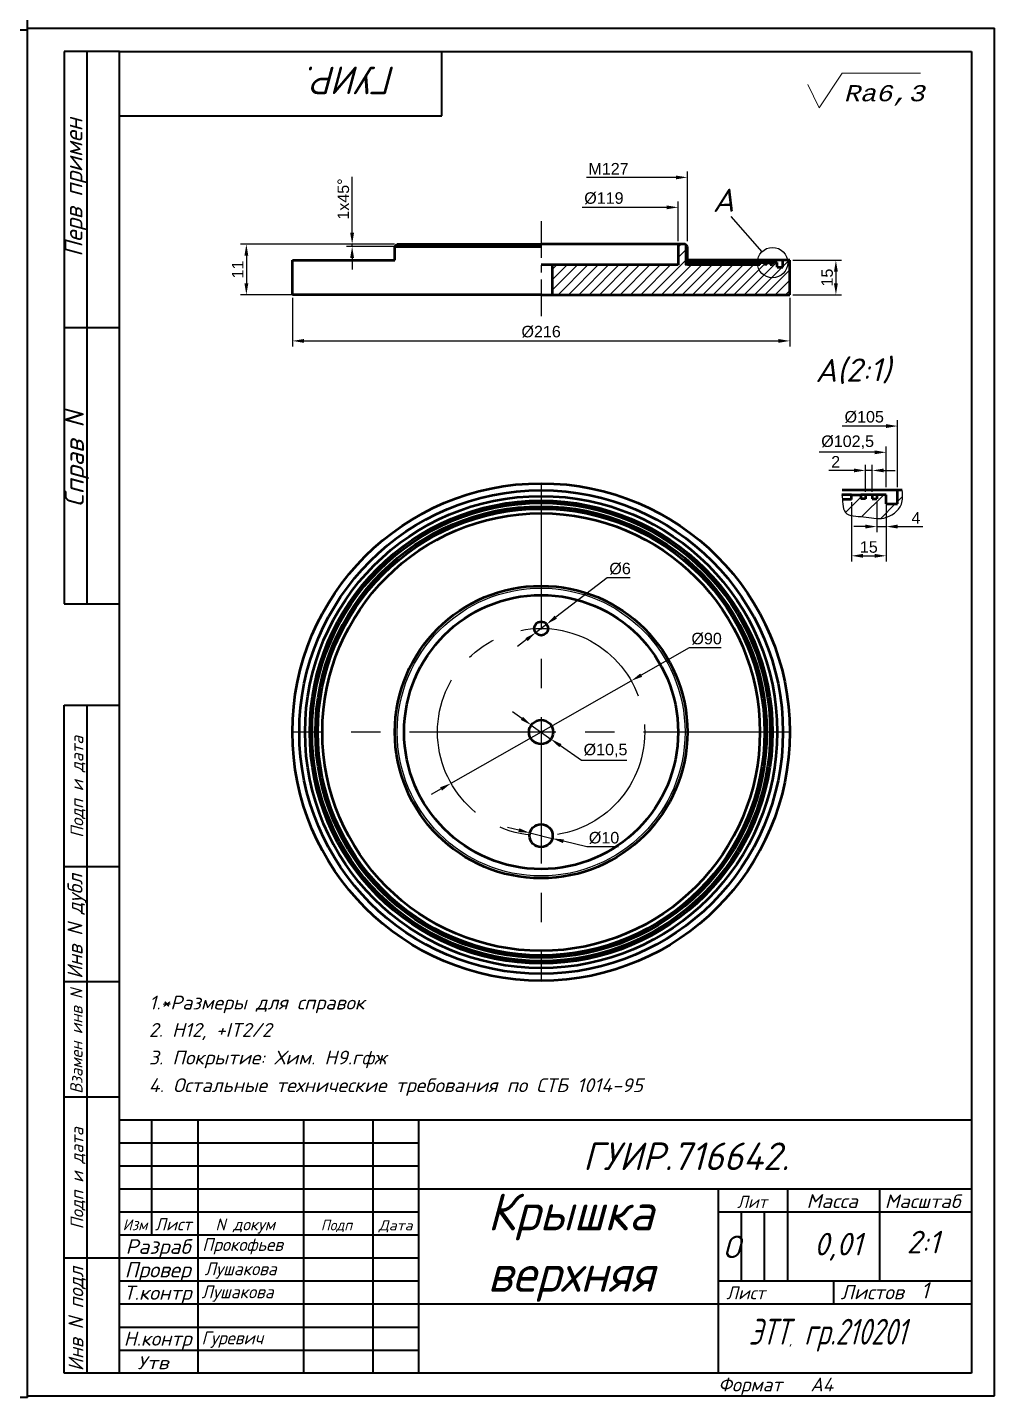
# Model space of a CAD drawing. Header units: millimetres. Extents: x 10739 to 32134, y 609 to 16625.
# Drawn here: x 29247.8 to 29457.8, y 2746.3 to 3043.8 of the extents above; entities that cross this region are included whole.
import ezdxf
from ezdxf.enums import TextEntityAlignment as Align

# ---------------------------------------------------------------- set-up
doc = ezdxf.new("R2010")
doc.units = ezdxf.units.MM
doc.linetypes.add('CENTER', pattern=[50.8, 31.75, -6.35, 6.35, -6.35])
doc.layers.add('1', color=2, linetype='Continuous')
doc.layers.add('разм', color=3, linetype='Continuous')
doc.layers.add('разьеры', color=10, linetype='Continuous', lineweight=25)
doc.layers.add('тонкая-текст-02', color=4, linetype='Continuous', lineweight=20)
doc.styles.add('6', font='cour.ttf', dxfattribs={"oblique": 15, "height": 3.5})
doc.styles.add('ADRF1', font='romans', dxfattribs={"oblique": 15})
doc.styles.add('ISOCPEUR', font='isocpeur.ttf', dxfattribs={"oblique": 15})
doc.styles.get("Standard").update_dxf_attribs({"font": 'arial.ttf'})
doc.dimstyles.new('ISO-25', dxfattribs={"dimtxt": 2.5, "dimasz": 2.5, "dimexe": 1.25, "dimexo": 0.625, "dimtad": 1, "dimtxsty": 'Standard', "dimcen": 2.5, "dimadec": 0, "dimazin": 0, "dimtfac": 1, "dimtmove": 0, "dimatfit": 3, "dimfxl": 1, "dimarcsym": 0})
doc.dimstyles.new('СВОЙ', dxfattribs={"dimtxt": 2.5, "dimasz": 2.5, "dimexe": 1.25, "dimexo": 0.625, "dimtad": 1, "dimtoh": 1, "dimtxsty": 'Standard', "dimcen": 2.5, "dimclrd": 256, "dimclre": 256, "dimadec": 0, "dimazin": 0, "dimtfac": 1, "dimtmove": 0, "dimatfit": 3, "dimfxl": 1, "dimarcsym": 0})

# ---------------------------------------------------------------- blocks, each defined once
blk = doc.blocks.new('*D194')
at = {"layer": 'Defpoints', "color": 0, "lineweight": 60, "transparency": 16777216}
for p in [(29305.33, 2985.74), (29413.33, 2985.74), (29413.33, 2975.74)]:
    blk.add_point(p, dxfattribs=at)
at = {"layer": 'разьеры', "color": 0, "lineweight": -2, "transparency": 16777216}
for p, q in [((29305.33, 2985.11), (29305.33, 2974.49)), ((29413.33, 2985.11), (29413.33, 2974.49)), ((29307.83, 2975.74), (29410.83, 2975.74))]:
    blk.add_line(p, q, dxfattribs=at)
at = {"layer": 'разьеры', "color": 0, "lineweight": 60, "transparency": 16777216}
for points in [[(29307.83, 2976.15), (29307.83, 2975.32), (29305.33, 2975.74)], [(29410.83, 2976.15), (29410.83, 2975.32), (29413.33, 2975.74)]]:
    blk.add_solid(points, dxfattribs=at)
at = {"layer": 'разьеры', "color": 0, "lineweight": 25, "transparency": 16777216, "insert": (29359.33, 2977.71), "char_height": 2.5, "attachment_point": 5}
blk.add_mtext('%%C216', dxfattribs=at)
blk = doc.blocks.new('*D195')
at = {"layer": 'Defpoints', "color": 0, "lineweight": 25, "transparency": 16777216}
for p in [(29378.89, 2901.92), (29339.77, 2879.68)]:
    blk.add_point(p, dxfattribs=at)
at = {"layer": 'разьеры', "lineweight": -2, "transparency": 16777216}
for p, q in [((29391.49, 2909.09), (29381.06, 2903.16)), ((29398.4, 2909.09), (29391.49, 2909.09)), ((29339.77, 2879.68), (29378.89, 2901.92)), ((29337.6, 2878.44), (29335.43, 2877.21))]:
    blk.add_line(p, q, dxfattribs=at)
at = {"layer": 'разьеры', "lineweight": 25, "transparency": 16777216}
for points in [[(29380.86, 2903.52), (29381.27, 2902.8), (29378.89, 2901.92)], [(29337.39, 2878.81), (29337.8, 2878.08), (29339.77, 2879.68)]]:
    blk.add_solid(points, dxfattribs=at)
at = {"layer": 'разьеры', "color": 0, "lineweight": 25, "transparency": 16777216, "insert": (29395.26, 2911.06), "char_height": 2.5, "width": 6.3199, "attachment_point": 5}
blk.add_mtext('%%C90', dxfattribs=at)
blk = doc.blocks.new('*D199')
at = {"layer": 'Defpoints', "color": 0, "lineweight": 25, "transparency": 16777216}
for p in [(29360.52, 2914.22), (29358.14, 2912.39)]:
    blk.add_point(p, dxfattribs=at)
at = {"layer": 'разьеры', "lineweight": -2, "transparency": 16777216}
for p, q in [((29373.67, 2924.3), (29362.5, 2915.74)), ((29378.65, 2924.3), (29373.67, 2924.3)), ((29358.14, 2912.39), (29360.52, 2914.22)), ((29356.16, 2910.87), (29354.17, 2909.35))]:
    blk.add_line(p, q, dxfattribs=at)
at = {"layer": 'разьеры', "lineweight": 25, "transparency": 16777216}
for points in [[(29362.25, 2916.07), (29362.76, 2915.41), (29360.52, 2914.22)], [(29355.9, 2911.2), (29356.41, 2910.54), (29358.14, 2912.39)]]:
    blk.add_solid(points, dxfattribs=at)
at = {"layer": 'разьеры', "color": 0, "lineweight": 25, "transparency": 16777216, "insert": (29376.47, 2926.27), "char_height": 2.5, "attachment_point": 5}
blk.add_mtext('%%C6', dxfattribs=at)
blk = doc.blocks.new('*D200')
at = {"layer": 'Defpoints', "color": 0, "lineweight": 25, "transparency": 16777216}
for p in [(29357.19, 2892.32), (29361.47, 2889.28)]:
    blk.add_point(p, dxfattribs=at)
at = {"layer": 'разьеры', "lineweight": -2, "transparency": 16777216}
for p, q in [((29355.15, 2893.77), (29353.11, 2895.21)), ((29357.19, 2892.32), (29361.47, 2889.28)), ((29368.07, 2884.61), (29363.51, 2887.84)), ((29377.93, 2884.61), (29368.07, 2884.61))]:
    blk.add_line(p, q, dxfattribs=at)
at = {"layer": 'разьеры', "lineweight": 25, "transparency": 16777216}
for points in [[(29355.39, 2894.11), (29354.91, 2893.43), (29357.19, 2892.32)], [(29363.75, 2888.18), (29363.27, 2887.5), (29361.47, 2889.28)]]:
    blk.add_solid(points, dxfattribs=at)
at = {"layer": 'разьеры', "color": 0, "lineweight": 25, "transparency": 16777216, "insert": (29373.31, 2886.78), "char_height": 2.5, "attachment_point": 5}
blk.add_mtext('%%C10,5', dxfattribs=at)
blk = doc.blocks.new('*D201')
at = {"layer": 'Defpoints', "color": 0, "lineweight": 25, "transparency": 16777216}
for p in [(29356.9, 2868.9), (29361.76, 2867.7)]:
    blk.add_point(p, dxfattribs=at)
at = {"layer": 'разьеры', "lineweight": -2, "transparency": 16777216}
for p, q in [((29354.48, 2869.51), (29352.05, 2870.11)), ((29356.9, 2868.9), (29361.76, 2867.7)), ((29369.22, 2865.85), (29364.18, 2867.1)), ((29376.14, 2865.85), (29369.22, 2865.85))]:
    blk.add_line(p, q, dxfattribs=at)
at = {"layer": 'разьеры', "lineweight": 25, "transparency": 16777216}
for points in [[(29354.58, 2869.91), (29354.38, 2869.1), (29356.9, 2868.9)], [(29364.28, 2867.5), (29364.08, 2866.69), (29361.76, 2867.7)]]:
    blk.add_solid(points, dxfattribs=at)
at = {"layer": 'разьеры', "color": 0, "lineweight": 25, "transparency": 16777216, "insert": (29372.99, 2867.82), "char_height": 2.5, "attachment_point": 5}
blk.add_mtext('%%C10', dxfattribs=at)
blk = doc.blocks.new('*D202')
at = {"layer": 'Defpoints', "color": 0, "lineweight": 25, "transparency": 16777216}
for p in [(29391.08, 3011.24), (29359.33, 2996.74), (29391.08, 2996.74)]:
    blk.add_point(p, dxfattribs=at)
at = {"layer": 'разьеры', "color": 0, "lineweight": -2, "transparency": 16777216}
for p, q in [((29388.58, 3011.24), (29369.17, 3011.24)), ((29391.08, 2997.36), (29391.08, 3012.49))]:
    blk.add_line(p, q, dxfattribs=at)
at = {"layer": 'разьеры', "color": 0, "lineweight": 25, "transparency": 16777216}
blk.add_solid([(29388.58, 3011.65), (29388.58, 3010.82), (29391.08, 3011.24)], dxfattribs=at)
at = {"layer": 'разьеры', "color": 0, "lineweight": 25, "transparency": 16777216, "insert": (29373.96, 3013.12), "char_height": 2.5, "attachment_point": 5}
blk.add_mtext('М127', dxfattribs=at)
blk = doc.blocks.new('_None')
blk = doc.blocks.new('*D203')
at = {"layer": 'Defpoints', "color": 0, "lineweight": 25, "transparency": 16777216}
for p in [(29389.08, 3004.74), (29359.33, 2996.74), (29389.08, 2996.74)]:
    blk.add_point(p, dxfattribs=at)
at = {"layer": 'разьеры', "color": 0, "lineweight": -2, "transparency": 16777216}
for p, q in [((29389.08, 2997.36), (29389.08, 3005.99)), ((29386.58, 3004.74), (29368.21, 3004.74))]:
    blk.add_line(p, q, dxfattribs=at)
at = {"layer": 'разьеры', "color": 0, "lineweight": 25, "transparency": 16777216}
blk.add_solid([(29386.58, 3005.15), (29386.58, 3004.32), (29389.08, 3004.74)], dxfattribs=at)
at = {"layer": 'разьеры', "color": 0, "lineweight": 25, "transparency": 16777216, "insert": (29372.96, 3006.71), "char_height": 2.5, "attachment_point": 5}
blk.add_mtext('%%C119', dxfattribs=at)
blk = doc.blocks.new('*D259')
at = {"layer": 'Defpoints', "color": 0, "lineweight": 20, "transparency": 16777216}
for p in [(29328.08, 2996.74), (29295.33, 2985.74), (29328.08, 2985.74)]:
    blk.add_point(p, dxfattribs=at)
at = {"layer": 'разьеры', "lineweight": -2, "transparency": 16777216}
for p, q in [((29327.46, 2996.74), (29294.08, 2996.74)), ((29295.33, 2994.24), (29295.33, 2988.24)), ((29327.46, 2985.74), (29294.08, 2985.74))]:
    blk.add_line(p, q, dxfattribs=at)
at = {"layer": 'разьеры', "lineweight": 20, "transparency": 16777216}
for points in [[(29294.91, 2994.24), (29295.75, 2994.24), (29295.33, 2996.74)], [(29294.91, 2988.24), (29295.75, 2988.24), (29295.33, 2985.74)]]:
    blk.add_solid(points, dxfattribs=at)
at = {"layer": 'разьеры', "color": 0, "lineweight": 20, "transparency": 16777216, "insert": (29293.45, 2991.24), "char_height": 2.5, "attachment_point": 5, "rotation": 90}
blk.add_mtext('11', dxfattribs=at)
blk = doc.blocks.new('*D260')
at = {"layer": 'Defpoints', "color": 0, "lineweight": 25, "transparency": 16777216}
for p in [(29318.29, 2996.24), (29328.08, 2996.74), (29328.08, 2996.24)]:
    blk.add_point(p, dxfattribs=at)
at = {"layer": 'разьеры', "color": 0, "lineweight": -2, "transparency": 16777216}
for p, q in [((29318.29, 2999.24), (29318.29, 3011.34)), ((29327.46, 2996.74), (29317.04, 2996.74)), ((29327.46, 2996.24), (29317.04, 2996.24)), ((29318.29, 2996.24), (29318.29, 2996.74)), ((29318.29, 2993.74), (29318.29, 2991.24))]:
    blk.add_line(p, q, dxfattribs=at)
at = {"layer": 'разьеры', "color": 0, "lineweight": 25, "transparency": 16777216}
for points in [[(29317.87, 2999.24), (29318.71, 2999.24), (29318.29, 2996.74)], [(29317.87, 2993.74), (29318.71, 2993.74), (29318.29, 2996.24)]]:
    blk.add_solid(points, dxfattribs=at)
at = {"layer": 'разьеры', "color": 0, "lineweight": 25, "transparency": 16777216, "insert": (29316.39, 3006.54), "char_height": 2.5, "attachment_point": 5, "rotation": 90}
blk.add_mtext('1x45°', dxfattribs=at)
blk = doc.blocks.new('*D295')
at = {"layer": 'Defpoints', "color": 0, "lineweight": 25, "transparency": 16777216}
for p in [(29413.33, 2993.24), (29413.33, 2985.74), (29423.33, 2985.74)]:
    blk.add_point(p, dxfattribs=at)
at = {"layer": 'разьеры', "lineweight": -2, "transparency": 16777216}
for p, q in [((29413.96, 2993.24), (29424.58, 2993.24)), ((29423.33, 2990.74), (29423.33, 2988.24)), ((29413.96, 2985.74), (29424.58, 2985.74))]:
    blk.add_line(p, q, dxfattribs=at)
at = {"layer": 'разьеры', "lineweight": 25, "transparency": 16777216}
for points in [[(29422.91, 2990.74), (29423.75, 2990.74), (29423.33, 2993.24)], [(29422.91, 2988.24), (29423.75, 2988.24), (29423.33, 2985.74)]]:
    blk.add_solid(points, dxfattribs=at)
at = {"layer": 'разьеры', "color": 0, "lineweight": 25, "transparency": 16777216, "insert": (29421.43, 2989.49), "char_height": 2.5, "attachment_point": 5, "rotation": 90}
blk.add_mtext('15', dxfattribs=at)
blk = doc.blocks.new('*D296')
at = {"layer": 'Defpoints', "color": 0, "lineweight": 25, "transparency": 16777216}
for p in [(29426.73, 2941.32), (29434.23, 2941.32), (29434.23, 2929.07)]:
    blk.add_point(p, dxfattribs=at)
at = {"layer": 'разьеры', "lineweight": -2, "transparency": 16777216}
for p, q in [((29426.73, 2940.7), (29426.73, 2927.82)), ((29434.23, 2940.7), (29434.23, 2927.82)), ((29429.23, 2929.07), (29431.73, 2929.07))]:
    blk.add_line(p, q, dxfattribs=at)
at = {"layer": 'разьеры', "lineweight": 25, "transparency": 16777216}
for points in [[(29429.23, 2929.49), (29429.23, 2928.66), (29426.73, 2929.07)], [(29431.73, 2929.49), (29431.73, 2928.66), (29434.23, 2929.07)]]:
    blk.add_solid(points, dxfattribs=at)
at = {"layer": 'разьеры', "color": 0, "lineweight": 25, "transparency": 16777216, "insert": (29430.48, 2930.97), "char_height": 2.5, "attachment_point": 5}
blk.add_mtext('15', dxfattribs=at)
blk = doc.blocks.new('*D297')
at = {"layer": 'Defpoints', "color": 0, "lineweight": 25, "transparency": 16777216}
for p in [(29424.72, 2957.25), (29424.72, 2943.32), (29436.73, 2943.32)]:
    blk.add_point(p, dxfattribs=at)
at = {"layer": 'разьеры', "lineweight": -2, "transparency": 16777216}
for p, q in [((29436.73, 2943.95), (29436.73, 2958.5)), ((29434.23, 2957.25), (29424.72, 2957.25))]:
    blk.add_line(p, q, dxfattribs=at)
at = {"layer": 'разьеры', "lineweight": 25, "transparency": 16777216}
blk.add_solid([(29434.23, 2957.66), (29434.23, 2956.83), (29436.73, 2957.25)], dxfattribs=at)
at = {"layer": 'разьеры', "color": 0, "lineweight": 25, "transparency": 16777216, "insert": (29429.48, 2959.22), "char_height": 2.5, "attachment_point": 5}
blk.add_mtext('%%C105', dxfattribs=at)
blk = doc.blocks.new('*D298')
at = {"layer": 'Defpoints', "color": 0, "lineweight": 25, "transparency": 16777216}
for p in [(29420.03, 2951.55), (29420.03, 2943.32), (29434.23, 2943.32)]:
    blk.add_point(p, dxfattribs=at)
at = {"layer": 'разьеры', "lineweight": -2, "transparency": 16777216}
for p, q in [((29431.73, 2951.55), (29419.67, 2951.55)), ((29434.23, 2943.95), (29434.23, 2952.8))]:
    blk.add_line(p, q, dxfattribs=at)
at = {"layer": 'разьеры', "lineweight": 25, "transparency": 16777216}
blk.add_solid([(29431.73, 2951.96), (29431.73, 2951.13), (29434.23, 2951.55)], dxfattribs=at)
at = {"layer": 'разьеры', "color": 0, "lineweight": 25, "transparency": 16777216, "insert": (29425.88, 2953.72), "char_height": 2.5, "attachment_point": 5}
blk.add_mtext('%%C102,5', dxfattribs=at)
blk = doc.blocks.new('*D299')
at = {"layer": 'Defpoints', "color": 0, "lineweight": 25, "transparency": 16777216}
for p in [(29432.23, 2941.44), (29434.23, 2941.44), (29434.23, 2935.42)]:
    blk.add_point(p, dxfattribs=at)
at = {"layer": 'разьеры', "lineweight": -2, "transparency": 16777216}
for p, q in [((29432.23, 2940.81), (29432.23, 2934.17)), ((29434.23, 2940.81), (29434.23, 2934.17)), ((29429.73, 2935.42), (29427.23, 2935.42)), ((29432.23, 2935.42), (29434.23, 2935.42)), ((29436.73, 2935.42), (29442.21, 2935.42))]:
    blk.add_line(p, q, dxfattribs=at)
at = {"layer": 'разьеры', "lineweight": 25, "transparency": 16777216}
for points in [[(29429.73, 2935.84), (29429.73, 2935.01), (29432.23, 2935.42)], [(29436.73, 2935.84), (29436.73, 2935.01), (29434.23, 2935.42)]]:
    blk.add_solid(points, dxfattribs=at)
at = {"layer": 'разьеры', "color": 0, "lineweight": 25, "transparency": 16777216, "insert": (29440.72, 2937.3), "char_height": 2.5, "attachment_point": 5}
blk.add_mtext('4', dxfattribs=at)
blk = doc.blocks.new('*D300')
at = {"layer": 'Defpoints', "color": 0, "lineweight": 25, "transparency": 16777216}
for p in [(29431.23, 2947.61), (29429.73, 2942.32), (29431.23, 2942.32)]:
    blk.add_point(p, dxfattribs=at)
at = {"layer": 'разьеры', "lineweight": -2, "transparency": 16777216}
for p, q in [((29429.73, 2942.95), (29429.73, 2948.86)), ((29431.23, 2942.95), (29431.23, 2948.86)), ((29427.23, 2947.61), (29421.83, 2947.61)), ((29431.23, 2947.61), (29429.73, 2947.61)), ((29433.73, 2947.61), (29436.23, 2947.61))]:
    blk.add_line(p, q, dxfattribs=at)
at = {"layer": 'разьеры', "lineweight": 25, "transparency": 16777216}
for points in [[(29427.23, 2948.02), (29427.23, 2947.19), (29429.73, 2947.61)], [(29433.73, 2948.02), (29433.73, 2947.19), (29431.23, 2947.61)]]:
    blk.add_solid(points, dxfattribs=at)
at = {"layer": 'разьеры', "color": 0, "lineweight": 25, "transparency": 16777216, "insert": (29423.28, 2949.49), "char_height": 2.5, "attachment_point": 5}
blk.add_mtext('2', dxfattribs=at)

msp = doc.modelspace()

# ---------------------------------------------------------------- hatches: boundary and pattern name
at = {"layer": 'разьеры', "lineweight": 25}
h = msp.add_hatch(dxfattribs=at)
h.set_pattern_fill('ANSI31', color=256, scale=0.5)
h.paths.add_polyline_path([(29390.58021, 2992.2356), (29391.08021, 2992.2356), (29391.08021, 2996.2356), (29390.58021, 2996.7356)], flags=16)
h.paths.add_polyline_path([(29413.33021, 2985.7356), (29413.33021, 2993.2356), (29411.83021, 2993.2356), (29411.83021, 2991.7356), (29410.58021, 2991.7356), (29410.58021, 2992.7356), (29409.58021, 2992.7356), (29409.58021, 2992.29281), (29409.08021, 2992.29281), (29409.08021, 2992.7356), (29408.33021, 2992.7356), (29408.33021, 2992.29281), (29407.83021, 2992.29281), (29407.83021, 2992.7356), (29406.83021, 2992.7356), (29406.83021, 2992.2356), (29391.08021, 2992.2356), (29390.58021, 2992.2356), (29390.58021, 2996.7356), (29389.08021, 2996.7356), (29389.08021, 2992.2356), (29375.83021, 2992.2356), (29361.82635, 2992.2356), (29361.82635, 2985.7356)])
h = msp.add_hatch(dxfattribs=at)
h.set_pattern_fill('ANSI31', color=256)
h.set_pattern_definition([(45, (0, -4.1482), (-2.24506403, 2.24506403), [])])
edge = h.paths.add_edge_path()
edge.add_spline(control_points=[(29424.73417, 2941.3225), (29424.79424, 2940.30739), (29424.92217, 2937.57606), (29429.67033, 2937.77215), (29433.75225, 2936.52045), (29438.05106, 2939.53171), (29437.8309, 2942.26596), (29437.74583, 2943.3225)], knot_values=[27.972719784, 27.972719784, 27.972719784, 27.972719784, 31.03270487, 35.126680606, 39.645310474, 44.493333137, 47.546417268, 47.546417268, 47.546417268, 47.546417268], degree=3, periodic=0)
edge.add_line((29437.74583, 2943.3225), (29436.73311, 2943.3225))
edge.add_line((29436.73311, 2943.3225), (29436.73311, 2940.3225))
edge.add_line((29436.73311, 2940.3225), (29434.23311, 2940.3225))
edge.add_line((29434.23311, 2940.3225), (29434.23311, 2942.3225))
edge.add_line((29434.23311, 2942.3225), (29432.23311, 2942.3225))
edge.add_line((29432.23311, 2942.3225), (29432.23311, 2941.43692))
edge.add_line((29432.23311, 2941.43692), (29431.23311, 2941.43692))
edge.add_line((29431.23311, 2941.43692), (29431.23311, 2942.3225))
edge.add_line((29431.23311, 2942.3225), (29429.73311, 2942.3225))
edge.add_line((29429.73311, 2942.3225), (29429.73311, 2941.43692))
edge.add_line((29429.73311, 2941.43692), (29428.73311, 2941.43692))
edge.add_line((29428.73311, 2941.43692), (29428.73311, 2942.3225))
edge.add_line((29428.73311, 2942.3225), (29426.73311, 2942.3225))
edge.add_line((29426.73311, 2942.3225), (29426.73311, 2941.3225))
edge.add_line((29426.73311, 2941.3225), (29424.73417, 2941.3225))

# ---------------------------------------------------------------- linework, layer by layer
at = {"color": 0, "lineweight": 40}
for p, q in [((29247.78642, 3043.33143), (29247.78642, 3340.33143)), ((29037.78647, 3043.28544), (29247.78647, 3043.28544)), ((29247.78645, 2746.61476), (29247.78645, 3043.61476)), ((29247.78645, 3043.61476), (29457.78645, 3043.61476)), ((29247.78647, 2746.33144), (29247.78647, 3043.33144)), ((29457.78645, 2746.66076), (29457.78645, 3043.66076)), ((29267.78645, 3038.61476), (29255.78645, 3038.61476)), ((29255.78645, 3038.61476), (29255.78645, 2918.61476)), ((29260.78645, 2918.61476), (29260.78645, 3038.61476)), ((29267.78645, 2751.61476), (29267.78645, 3038.61476)), ((29267.78645, 3038.61476), (29452.78645, 3038.61476)), ((29337.78645, 3024.61476), (29337.78645, 3038.61476)), ((29452.78645, 3038.61476), (29452.78645, 2751.61476)), ((29267.78645, 3024.61476), (29337.78645, 3024.61476)), ((29255.78645, 2978.61476), (29267.78645, 2978.61476)), ((29255.78645, 2918.61476), (29267.78645, 2918.61476)), ((29255.78645, 2751.61476), (29255.78645, 2896.61476)), ((29255.78645, 2896.61476), (29267.78645, 2896.61476)), ((29260.78645, 2751.61476), (29260.78645, 2896.61476)), ((29255.78645, 2861.61476), (29267.78645, 2861.61476)), ((29255.78645, 2836.61476), (29267.78645, 2836.61476)), ((29255.78645, 2811.61476), (29267.78645, 2811.61476)), ((29267.78645, 2806.61476), (29452.78645, 2806.61476)), ((29274.78645, 2781.61476), (29274.78645, 2806.61476)), ((29284.78645, 2806.61476), (29284.78645, 2751.61476)), ((29307.78645, 2751.61476), (29307.78645, 2806.61476)), ((29322.78645, 2806.61476), (29322.78645, 2751.61476)), ((29332.78645, 2751.61476), (29332.78645, 2806.61476)), ((29267.78645, 2801.61476), (29332.78645, 2801.61476)), ((29267.78645, 2796.61476), (29332.78645, 2796.61476)), ((29267.78645, 2791.61476), (29332.78645, 2791.61476)), ((29332.78645, 2791.61476), (29452.78645, 2791.61476)), ((29397.78645, 2791.61476), (29397.78645, 2751.61476)), ((29412.78645, 2791.61476), (29412.78645, 2771.61476)), ((29432.78645, 2791.61476), (29432.78645, 2771.61476)), ((29267.78645, 2786.61476), (29332.78645, 2786.61476)), ((29397.78645, 2786.61476), (29452.78645, 2786.61476)), ((29402.78645, 2786.61476), (29402.78645, 2771.61476)), ((29407.78645, 2786.61476), (29407.78645, 2771.61476)), ((29267.78645, 2781.61476), (29332.78645, 2781.61476)), ((29255.78645, 2776.61476), (29267.78645, 2776.61476)), ((29267.78645, 2776.61476), (29332.78645, 2776.61476)), ((29267.78645, 2771.61476), (29332.78645, 2771.61476)), ((29397.78645, 2771.61476), (29452.78645, 2771.61476)), ((29422.78645, 2771.61476), (29422.78645, 2766.61476)), ((29267.78645, 2766.61476), (29332.78645, 2766.61476)), ((29332.78645, 2766.61476), (29452.78645, 2766.61476)), ((29267.78645, 2761.61476), (29332.78645, 2761.61476)), ((29267.78645, 2756.61476), (29332.78645, 2756.61476)), ((29267.78645, 2751.61476), (29255.78645, 2751.61476)), ((29452.78645, 2751.61476), (29267.78645, 2751.61476)), ((29247.78647, 2746.28544), (29037.78647, 2746.28544)), ((29457.78645, 2746.61476), (29247.78645, 2746.61476))]:
    msp.add_line(p, q, dxfattribs=at)
at = {"linetype": 'CENTER', "lineweight": 25, "ltscale": 0.25}
msp.add_line((29359.33021, 3001.7356), (29359.33021, 2980.7356), dxfattribs=at)
at = {"lineweight": 50}
for p, q in [((29327.58021, 2996.2356), (29328.08021, 2996.7356)), ((29327.58021, 2993.2356), (29327.58021, 2996.2356)), ((29327.58021, 2996.2356), (29359.33021, 2996.2356)), ((29328.08021, 2996.7356), (29329.58021, 2996.7356)), ((29329.58021, 2996.7356), (29359.33021, 2996.7356)), ((29389.08021, 2996.7356), (29359.33021, 2996.7356)), ((29390.58021, 2996.7356), (29389.08021, 2996.7356)), ((29389.08021, 2996.7356), (29389.08021, 2992.2356)), ((29391.08021, 2996.2356), (29390.58021, 2996.7356)), ((29391.08021, 2992.2356), (29391.08021, 2996.2356)), ((29305.33021, 2985.7356), (29305.33021, 2993.2356)), ((29305.33021, 2993.2356), (29306.83021, 2993.2356)), ((29305.33021, 2993.2356), (29306.83021, 2993.2356)), ((29306.83021, 2993.2356), (29327.58021, 2993.2356)), ((29411.83021, 2993.2356), (29391.08021, 2993.2356)), ((29413.33021, 2993.2356), (29411.83021, 2993.2356)), ((29413.33021, 2993.2356), (29411.83021, 2993.2356)), ((29411.83021, 2991.7356), (29411.83021, 2993.2356)), ((29413.33021, 2985.7356), (29413.33021, 2993.2356)), ((29375.83021, 2992.2356), (29359.33021, 2992.2356)), ((29361.82635, 2985.7356), (29361.82635, 2992.2356)), ((29389.08021, 2992.2356), (29375.83021, 2992.2356)), ((29406.83021, 2992.7356), (29391.08021, 2992.7356)), ((29406.83021, 2992.2356), (29391.08021, 2992.2356)), ((29406.83021, 2992.2356), (29406.83021, 2992.7356)), ((29406.83021, 2992.7356), (29407.83021, 2992.7356)), ((29406.83021, 2992.7356), (29407.83021, 2992.7356)), ((29407.83021, 2992.7356), (29407.83021, 2992.29281)), ((29409.08021, 2992.7356), (29407.83021, 2992.7356)), ((29408.33021, 2992.29281), (29407.83021, 2992.29281)), ((29408.33021, 2992.7356), (29409.08021, 2992.7356)), ((29408.33021, 2992.7356), (29408.33021, 2992.29281)), ((29409.08021, 2992.7356), (29409.08021, 2992.29281)), ((29409.58021, 2992.7356), (29409.08021, 2992.7356)), ((29409.08021, 2992.29281), (29409.58021, 2992.29281)), ((29410.58021, 2992.7356), (29409.58021, 2992.7356)), ((29409.58021, 2992.7356), (29409.58021, 2992.29281)), ((29410.58021, 2991.7356), (29410.58021, 2992.7356)), ((29410.58021, 2991.7356), (29411.83021, 2991.7356)), ((29359.33021, 2985.7356), (29305.33021, 2985.7356)), ((29359.33021, 2985.7356), (29413.33021, 2985.7356)), ((29436.73311, 2943.3225), (29424.72039, 2943.3225)), ((29437.74583, 2943.3225), (29436.73311, 2943.3225)), ((29436.73311, 2940.3225), (29436.73311, 2943.3225)), ((29426.73311, 2942.3225), (29424.64407, 2942.3225)), ((29426.73311, 2941.3225), (29424.72039, 2941.3225)), ((29426.73311, 2941.3225), (29426.73311, 2942.3225)), ((29426.73311, 2942.3225), (29428.73311, 2942.3225)), ((29428.73311, 2942.3225), (29428.73311, 2941.43692)), ((29431.23311, 2942.3225), (29428.73311, 2942.3225)), ((29429.73311, 2941.43692), (29428.73311, 2941.43692)), ((29429.73311, 2942.3225), (29429.73311, 2941.43692)), ((29431.23311, 2942.3225), (29431.23311, 2941.43692)), ((29432.23311, 2942.3225), (29431.23311, 2942.3225)), ((29431.23311, 2941.43692), (29432.23311, 2941.43692)), ((29434.23311, 2942.3225), (29432.23311, 2942.3225)), ((29432.23311, 2942.3225), (29432.23311, 2941.43692)), ((29434.23311, 2940.3225), (29434.23311, 2942.3225)), ((29434.23311, 2940.3225), (29436.73311, 2940.3225))]:
    msp.add_line(p, q, dxfattribs=at)
at = {"lineweight": 25}
for p, q in [((29390.58021, 2996.7356), (29390.58021, 2992.2356)), ((29390.58021, 2992.2356), (29391.08021, 2992.2356))]:
    msp.add_line(p, q, dxfattribs=at)
at = {"linetype": 'CENTER', "lineweight": 25}
for p, q in [((29359.33021, 2944.80226), (29359.33021, 2836.80226)), ((29413.33021, 2890.80226), (29305.33021, 2890.80226))]:
    msp.add_line(p, q, dxfattribs=at)
at = {"lineweight": 50}
for centre, radius in [((29359.33021, 2890.80226), 54), ((29359.33021, 2890.80226), 52.5), ((29359.33021, 2890.80226), 51.25), ((29359.33021, 2890.80226), 50.25), ((29359.33021, 2890.80226), 49.75), ((29359.33021, 2890.80226), 49), ((29359.33021, 2890.80226), 48.5), ((29359.33021, 2890.80226), 47.5), ((29359.33021, 2890.80226), 31.75), ((29359.33021, 2890.80226), 29.75), ((29359.33021, 2913.30226), 1.5), ((29359.33021, 2890.80226), 2.625), ((29359.33021, 2868.30226), 2.5)]:
    msp.add_circle(centre, radius, dxfattribs=at)
at = {"lineweight": 25}
msp.add_circle((29359.33021, 2890.80226), 31.25, dxfattribs=at)
at = {"linetype": 'CENTER', "lineweight": 25}
msp.add_circle((29359.33021, 2890.80226), 22.5, dxfattribs=at)
at = {"layer": '1', "color": 7}
msp.add_open_spline([(29424.64407, 2942.3225), (29424.82026, 2941.21034), (29424.47674, 2937.55766), (29429.67033, 2937.77215), (29433.75225, 2936.52045), (29438.05106, 2939.53171), (29437.8309, 2942.26596), (29437.74583, 2943.3225)], degree=3, knots=[26.877706392, 26.877706392, 26.877706392, 26.877706392, 31.03270487, 35.126680606, 39.645310474, 44.493333137, 47.546417268, 47.546417268, 47.546417268, 47.546417268], dxfattribs=at)
at = {"layer": 'разм', "color": 7}
msp.add_line((29407.28838, 2995.10233), (29400.58021, 3002.7356), dxfattribs=at)
msp.add_circle((29409.58021, 2992.7356), 3.29452, dxfattribs=at)
at = {"layer": 'тонкая-текст-02', "color": 7, "lineweight": 20}
for p, q in [((29419.72116, 3026.37758), (29424.72116, 3033.87758)), ((29424.72116, 3033.87758), (29441.72116, 3033.87758)), ((29417.22116, 3031.37758), (29419.72116, 3026.37758))]:
    msp.add_line(p, q, dxfattribs=at)

# ---------------------------------------------------------------- texts
at = {"color": 0, "lineweight": 40, "style": 'ISOCPEUR', "oblique": 15}
for s, height, p, p2 in [('Перв примен', 3.8523497, (29259.72636, 2994.01908), (29259.72636, 3024.06741)), ('Подп и дата', 2.7654263, (29259.93297, 2867.83881), (29259.93297, 2889.96222)), ('Инв N дубл', 3.250918, (29259.75312, 2837.20818), (29259.75312, 2859.9646)), ('Взамен инв N', 2.6615702, (29259.75312, 2812.25621), (29259.75312, 2835.01264)), ('Подп и дата', 2.7654263, (29259.93297, 2782.83881), (29259.93297, 2804.96222)), ('Инв N подл', 3.229948, (29259.93297, 2752.02594), (29259.93297, 2774.63558))]:
    msp.add_text(s, height=height, rotation=90, dxfattribs=at).set_placement(p, p2, align=Align.ALIGNED)
at = {"color": 0, "style": 'ISOCPEUR', "oblique": 15}
msp.add_text('Справ N', height=4.153739, rotation=90, dxfattribs=at).set_placement((29260.03861, 2939.66696), (29260.03861, 2960.43566), align=Align.ALIGNED)
at = {"color": 0, "lineweight": 40, "style": 'ISOCPEUR', "oblique": 15}
for s, height, p, p2 in [('Лит', 2.688645, (29401.88743, 2787.45523), (29408.34018, 2787.45523)), ('Масса', 3.01234, (29416.94384, 2787.45523), (29428.0895, 2787.45523)), ('Масштаб', 2.933068, (29433.94225, 2787.45523), (29450.36743, 2787.45523)), ('Изм', 2.38948, (29268.47235, 2782.61658), (29273.84868, 2782.61658)), ('Лист', 2.654978, (29275.46459, 2782.59569), (29283.42952, 2782.59569)), ('N докум', 2.588603, (29288.60673, 2782.59569), (29301.54975, 2782.59569)), ('Подп', 2.33455, (29311.50592, 2782.59569), (29318.27611, 2782.59569)), ('Дата', 2.166931, (29324.05069, 2782.59569), (29331.41825, 2782.59569)), ('Разраб', 3.177024, (29269.09264, 2777.49029), (29283.2304, 2777.49029)), ('Провер', 3.334158, (29268.89352, 2772.38489), (29283.2304, 2772.38489)), ('Т.контр', 3.069818, (29268.6944, 2767.5226), (29283.42952, 2767.5226)), ('Лист', 2.802709, (29399.54097, 2767.63208), (29407.9491, 2767.63208)), ('Листов', 3.110829, (29424.37428, 2767.63208), (29438.06193, 2767.63208)), ('Н.контр', 3.069818, (29268.6944, 2757.55491), (29283.42952, 2757.55491)), ('Утв', 2.820914, (29271.68125, 2752.44951), (29278.45144, 2752.44951))]:
    msp.add_text(s, height=height, dxfattribs=at).set_placement(p, p2, align=Align.ALIGNED)
for s, p in [('Формат', (29397.78645, 2747.61476)), ('A4', (29417.78645, 2747.61476))]:
    msp.add_text(s, height=3, dxfattribs=at).set_placement(p)
at = {"color": 0, "lineweight": 40, "insert": (29327.8746, 3029.30465), "char_height": 3, "attachment_point": 1, "rotation": 180, "style": 'ISOCPEUR'}
msp.add_mtext('{\\H2x;\\W0.965;ГУИР.}', dxfattribs=at)
at = {"color": 0, "lineweight": 40, "attachment_point": 1, "style": 'ISOCPEUR'}
for s, insert, char_height, width in [('{\\H2x;\\W0.965;ГУИР.716642.}', (29368.42919, 2801.68699), 3, 20.1356952), ('{\\H2x;\\W0.965;Крышка\\Pверхняя}', (29347.67291, 2790.59582), 4, 33.0109445), ('{\\H1.4x;\\Q15;\\W0.965;0,01}', (29418.61241, 2782.06529), 3.5, 8.8811705), ('{\\H1.4x;\\W0.965;Прокофьев}', (29285.73922, 2780.92518), 2, 19.0739928), ('{\\H1.4x;\\Q15;\\W0.965;O}', (29398.64775, 2781.4698), 3.5, 8.8811705)]:
    msp.add_mtext(s, dxfattribs=dict(at, insert=insert, char_height=char_height, width=width))
for s, insert, char_height in [('{\\H1.4x;\\Q15;\\W0.965;2:1}', (29438.69023, 2782.51353), 3.5), ('{\\H1.4x;\\W0.965;Лушакова }', (29286.25094, 2775.65084), 2), ('{\\H1.4x;\\W0.965;Лушакова }', (29285.58521, 2770.65084), 2), ('{\\H1.4x;\\Q15;\\W0.965;1}', (29441.7966, 2771.32613), 2.5), ('{\\H2.8x;\\W0.734;ЭТТ\\H0.35714x;\\W1;\\C7;,\\H2.8x;\\W0.734;\\C0; гр.210201}', (29404.38782, 2763.39478), 2), ('{\\H1.4x;\\W0.965;Гуревич }', (29285.58521, 2760.65084), 2)]:
    msp.add_mtext(s, dxfattribs=dict(at, insert=insert, char_height=char_height))
at = {"layer": 'разм', "color": 7, "style": 'ADRF1', "oblique": 15}
for s, p in [('А', (29396.58021, 3003.7356)), ('А(2:1)', (29418.87104, 2966.79525))]:
    msp.add_text(s, height=5, rotation=0.7636468, dxfattribs=at).set_placement(p)
for s, p in [('1.*Размеры для справок', (29274.20366, 2830.55485)), ('2. Н12, +IT2/2', (29274.13672, 2824.61476)), ('3. Покрытие: Хим. Н9.гфж', (29274.13672, 2818.61476)), ('4. Остальные технические требования по СТБ 1014-95', (29274.13672, 2812.61476))]:
    msp.add_text(s, height=3, dxfattribs=at).set_placement(p)
at = {"layer": 'тонкая-текст-02', "color": 7, "lineweight": 40, "insert": (29425.02882, 3031.27007), "char_height": 3.5, "width": 27, "attachment_point": 1, "style": '6'}
msp.add_mtext('Ra6,3', dxfattribs=at)

# ---------------------------------------------------------------- dimensions: what is measured, and where the dimension line sits
at = {"layer": 'разьеры', "lineweight": 25}
for base, p1, p2, text, dimstyle, override, picture, middle in [((29391.08021, 3011.2356), (29359.33021, 2996.7356), (29391.08021, 2996.7356), 'М127', 'ISO-25', {"dimblk1": 'None', "dimsah": 1, "dimse1": 1, "dimsd1": 1}, '*D202', (29373.95521, 3013.11571)), ((29389.08021, 3004.7356), (29359.33021, 2996.7356), (29389.08021, 2996.7356), '%%C119', 'ISO-25', {"dimblk1": 'None', "dimsah": 1, "dimse1": 1, "dimsd1": 1}, '*D203', (29372.95521, 3006.70695)), ((29424.72039, 2957.2476), (29436.73311, 2943.3225), (29424.72039, 2943.3225), '%%C105', 'СВОЙ', {"dimblk2": 'None', "dimsah": 1, "dimse2": 1, "dimsd2": 1}, '*D297', (29429.47675, 2959.21895)), ((29420.03139, 2951.54709), (29434.23311, 2943.3225), (29420.03139, 2943.3225), '%%C102,5', 'СВОЙ', {"dimblk2": 'None', "dimsah": 1, "dimse2": 1, "dimsd2": 1}, '*D298', (29425.88225, 2953.7154))]:
    dim = msp.add_linear_dim(base=base, p1=p1, p2=p2, text=text, dimstyle=dimstyle, override=override, dxfattribs=at)
    dim.commit()
    dim.dimension.update_dxf_attribs({"geometry": picture, "text_midpoint": middle})
dim = msp.add_linear_dim(base=(29318.28972, 2996.2356), p1=(29328.08021, 2996.7356), p2=(29328.08021, 2996.2356), angle=90, text='1x45°', dimstyle='ISO-25', dxfattribs=at)
dim.commit()
dim.dimension.update_dxf_attribs({"geometry": '*D260', "text_midpoint": (29318.28972, 3006.53949), "dimtype": 160})
at = {"layer": 'разьеры', "lineweight": 20}
dim = msp.add_linear_dim(base=(29295.33021, 2985.7356), p1=(29328.08021, 2996.7356), p2=(29328.08021, 2985.7356), angle=90, dimstyle='СВОЙ', dxfattribs=at)
dim.commit()
dim.dimension.update_dxf_attribs({"geometry": '*D259', "text_midpoint": (29293.45009, 2991.2356)})
at = {"layer": 'разьеры', "lineweight": 25}
dim = msp.add_linear_dim(base=(29423.33021, 2985.7356), p1=(29413.33021, 2993.2356), p2=(29413.33021, 2985.7356), angle=90, text='15', dimstyle='СВОЙ', dxfattribs=at)
dim.commit()
dim.dimension.update_dxf_attribs({"geometry": '*D295', "text_midpoint": (29421.42877, 2989.4856)})
for base, p1, p2, text, dimstyle, picture, middle in [((29413.33021, 2975.7356), (29305.33021, 2985.7356), (29413.33021, 2985.7356), '%%C216', 'ISO-25', '*D194', (29359.33021, 2977.70695)), ((29434.23311, 2929.0725), (29426.73311, 2941.3225), (29434.23311, 2941.3225), '15', 'СВОЙ', '*D296', (29430.48311, 2930.97394)), ((29434.23311, 2935.42425), (29432.23311, 2941.43692), (29434.23311, 2941.43692), '4', 'СВОЙ', '*D299', (29440.72271, 2937.29925))]:
    dim = msp.add_linear_dim(base=base, p1=p1, p2=p2, text=text, dimstyle=dimstyle, dxfattribs=at)
    dim.commit()
    dim.dimension.update_dxf_attribs({"geometry": picture, "text_midpoint": middle})
dim = msp.add_linear_dim(base=(29431.23311, 2947.60702), p1=(29429.73311, 2942.3225), p2=(29431.23311, 2942.3225), text='2', dimstyle='СВОЙ', dxfattribs=at)
dim.commit()
dim.dimension.update_dxf_attribs({"geometry": '*D300', "text_midpoint": (29423.28018, 2947.60702), "dimtype": 160})
for p1, p2, text, picture, middle in [((29358.14013, 2912.38918), (29360.52028, 2914.21534), '%%C6', '*D199', (29376.47228, 2924.30345)), ((29339.77156, 2879.67978), (29378.88885, 2901.92474), '%%C90', '*D195', (29395.25843, 2909.08903))]:
    dim = msp.add_diameter_dim_2p(p1=p1, p2=p2, text=text, dimstyle='СВОЙ', dxfattribs=at)
    dim.commit()
    dim.dimension.update_dxf_attribs({"geometry": picture, "text_midpoint": middle, "dimtype": 163})
for p1, p2, text, picture, middle in [((29357.18858, 2892.32018), (29361.47183, 2889.28435), '%%C10,5', '*D200', (29373.31068, 2886.77655)), ((29356.90375, 2868.90418), (29361.75667, 2867.70035), '%%C10', '*D201', (29372.99439, 2867.81956))]:
    dim = msp.add_diameter_dim_2p(p1=p1, p2=p2, text=text, dimstyle='СВОЙ', dxfattribs=at)
    dim.commit()
    dim.dimension.update_dxf_attribs({"geometry": picture, "text_midpoint": middle})

doc.saveas('drawing.dxf')
